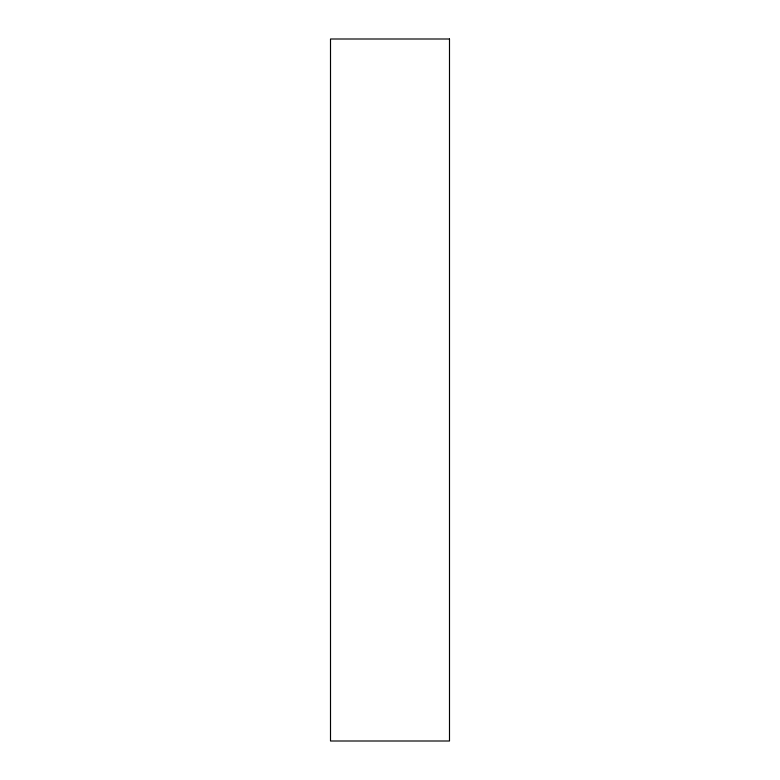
<?xml version="1.0" encoding="UTF-8"?>
<svg xmlns="http://www.w3.org/2000/svg" width="780" height="780" viewBox="0 0 780 780"><rect width="100%" height="100%" fill="white"/><g stroke="black" fill="none" stroke-linecap="round" stroke-linejoin="round"><path stroke-width="1.17" d="M449.494 39L330.505 39L330.505 741L449.494 741L449.494 39"/></g></svg>
